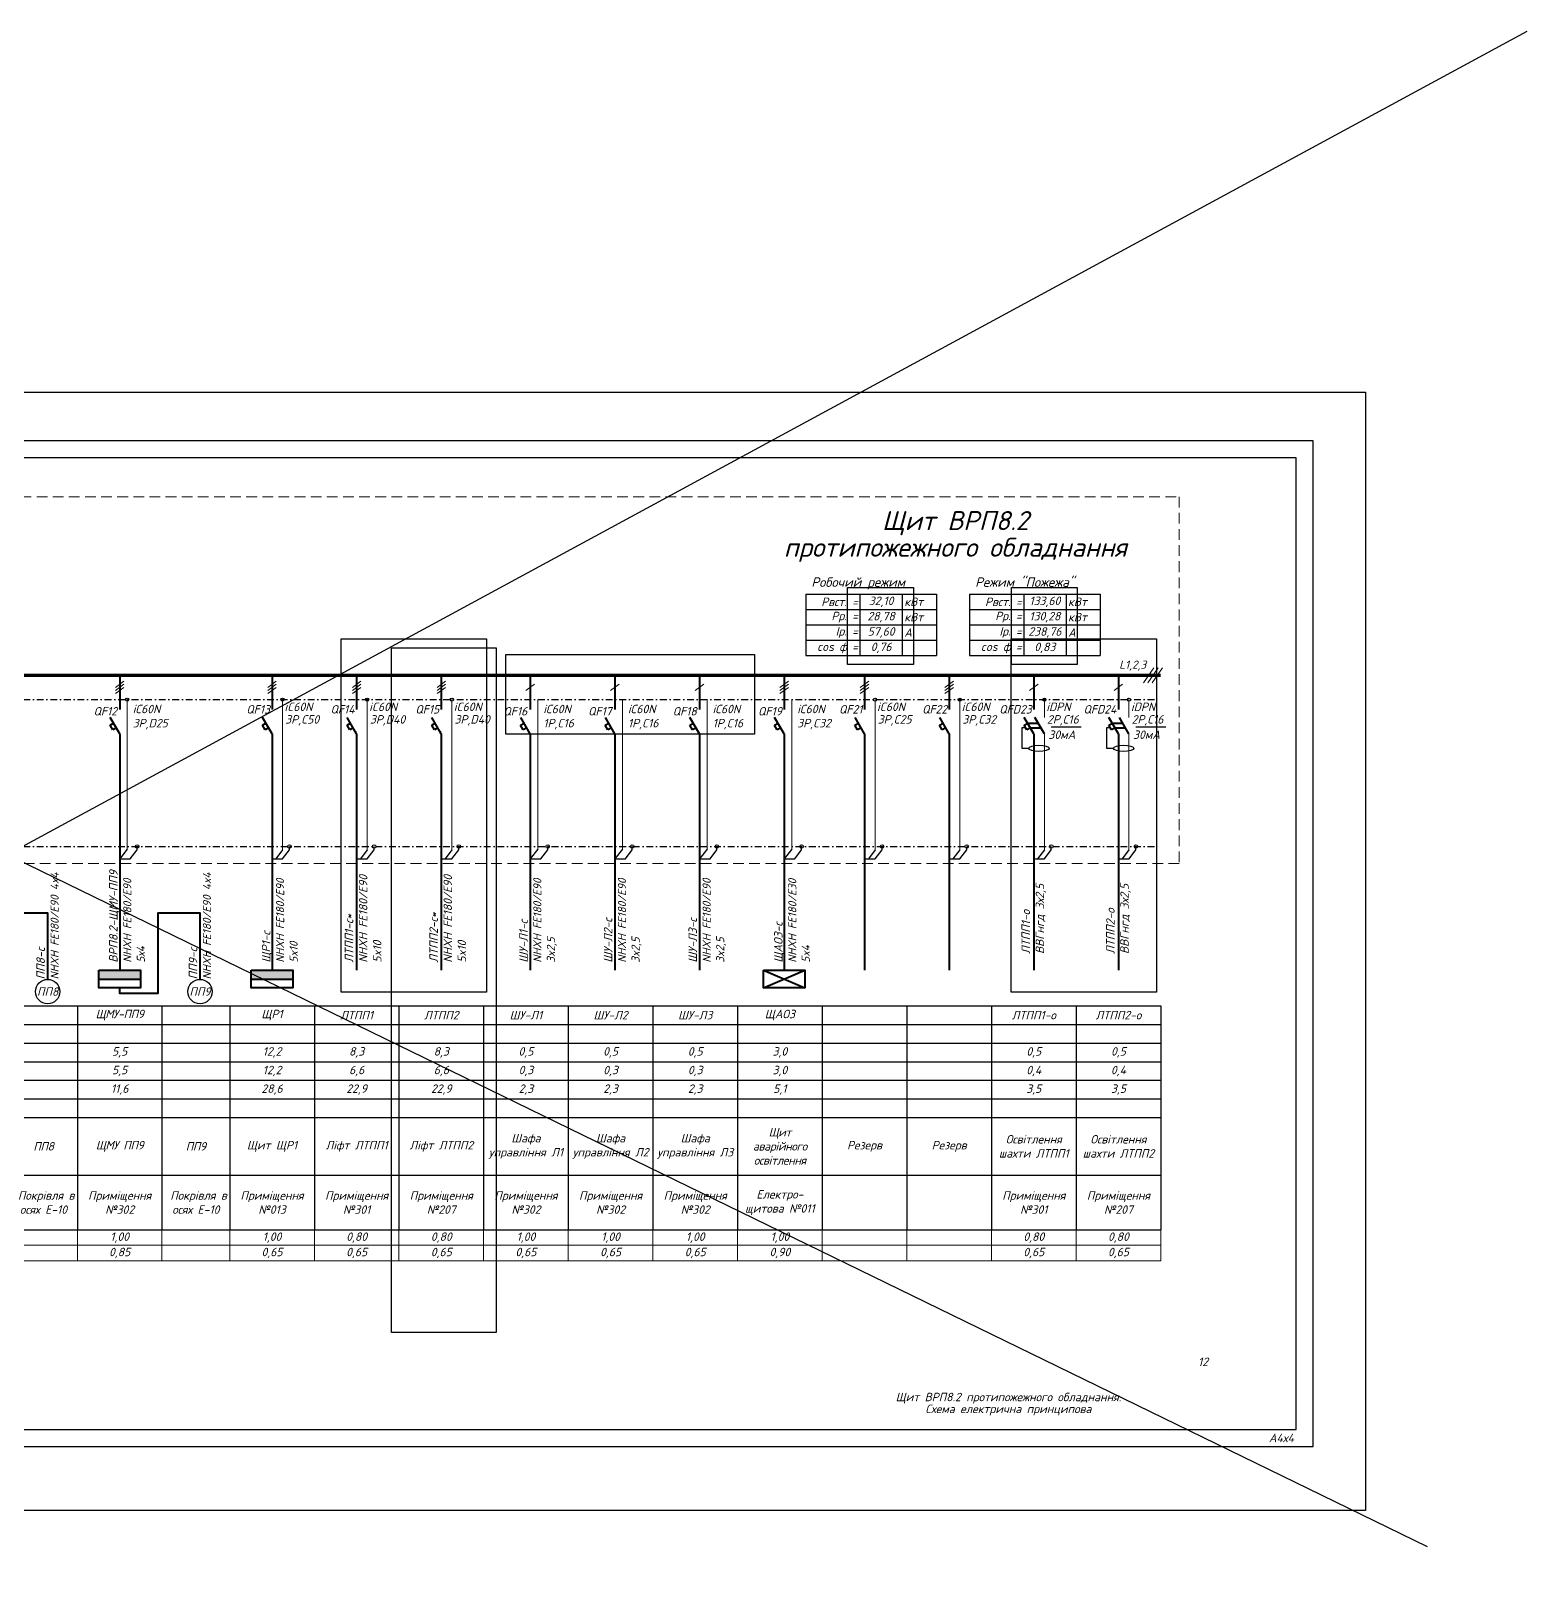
# Model space of a CAD drawing. Header units: millimetres. Extents: x -122434 to 1506205, y -201405 to 386015.
# Drawn here: x 1008234 to 1052420, y 198590 to 244370 of the extents above; entities that cross this region are included whole.
import ezdxf
from ezdxf.enums import TextEntityAlignment as Align

# ---------------------------------------------------------------- set-up
doc = ezdxf.new("R2010")
doc.units = ezdxf.units.MM
doc.linetypes.add('DASHDOTX2', pattern=[2, 1, -0.5, 0, -0.5])
doc.linetypes.add('DASHED', pattern=[9.525, 6.35, -3.175])
doc.layers.get('Defpoints').update_dxf_attribs({"color": 4})
doc.layers.add('Рамка внешняя', color=4, linetype='Continuous', lineweight=30, plot=False)
doc.layers.add('Схема', color=7, linetype='Continuous')
doc.styles.add('GOST 2.304', font='isocpeui.ttf')
doc.styles.add('ICO', font='isocpeui.ttf')
doc.styles.add('ГОСТ 2.304', font='isocpeui.ttf')

# ---------------------------------------------------------------- blocks, each defined once
blk = doc.blocks.new('*T34')
at = {"color": 0, "lineweight": -2, "transparency": 16777216}
for p, q in [((0, 0), (4000, 0)), ((0, 0), (0, -6620)), ((4000, 0), (4000, -6620)), ((6500, 0), (6500, -2200)), ((8500, 0), (8500, -1100)), ((56500, 0), (66500, 0)), ((59000, 0), (59000, -1650)), ((61500, 0), (61500, -1650)), ((64000, 0), (64000, -1650)), ((0, -550), (76500, -550)), ((11000, -550), (11000, -6620)), ((13000, -550), (13000, -1100)), ((15500, -550), (15500, -6620)), ((17500, -550), (17500, -1100)), ((20000, -550), (20000, -6620)), ((22000, -550), (22000, -1100)), ((24500, -550), (24500, -6620)), ((26500, -550), (26500, -1100)), ((29000, -550), (29000, -6620)), ((31000, -550), (31000, -1100)), ((33500, -550), (33500, -6620)), ((35500, -550), (35500, -1100)), ((38000, -550), (38000, -6620)), ((40000, -550), (40000, -1100)), ((42500, -550), (42500, -6620)), ((44500, -550), (44500, -1100)), ((47000, -550), (47000, -6620)), ((49000, -550), (49000, -1650)), ((51500, -550), (51500, -2200)), ((54000, -550), (54000, -1650)), ((56500, -550), (56500, -1650)), ((66500, -550), (66500, -6620)), ((69000, -550), (69000, -1100)), ((71500, -550), (71500, -1100)), ((74000, -550), (74000, -1650)), ((76500, -550), (76500, -1650)), ((0, -1100), (66500, -1100)), ((71500, -1100), (76500, -1100)), ((0, -1650), (66500, -1650)), ((8500, -1650), (8500, -6620)), ((71500, -1650), (76500, -1650)), ((0, -2200), (4000, -2200)), ((6500, -2200), (8500, -2200)), ((11000, -2200), (13000, -2200)), ((15500, -2200), (17500, -2200)), ((20000, -2200), (22000, -2200)), ((24500, -2200), (26500, -2200)), ((29000, -2200), (31000, -2200)), ((33500, -2200), (35500, -2200)), ((38000, -2200), (40000, -2200)), ((42500, -2200), (44500, -2200)), ((47000, -2200), (51500, -2200)), ((59000, -2200), (59000, -2750)), ((61500, -2200), (61500, -2750)), ((64000, -2200), (66500, -2200)), ((64000, -2200), (64000, -2750)), ((69000, -2200), (69000, -2750)), ((71500, -2200), (71500, -2750)), ((0, -2750), (49000, -2750)), ((6500, -2750), (6500, -6620)), ((51500, -2750), (51500, -3300)), ((56500, -2750), (71500, -2750)), ((0, -3300), (51500, -3300)), ((13000, -3300), (13000, -6620)), ((17500, -3300), (17500, -6620)), ((22000, -3300), (22000, -5000)), ((26500, -3300), (26500, -6620)), ((31000, -3300), (31000, -6620)), ((35500, -3300), (35500, -6620)), ((40000, -3300), (40000, -5000)), ((44500, -3300), (44500, -6620)), ((64000, -3300), (71500, -3300)), ((69000, -3300), (69000, -6620)), ((71500, -3300), (71500, -6620)), ((0, -5000), (6500, -5000)), ((8500, -5000), (11000, -5000)), ((13000, -5000), (15500, -5000)), ((17500, -5000), (24500, -5000)), ((26500, -5000), (29000, -5000)), ((31000, -5000), (33500, -5000)), ((35500, -5000), (42500, -5000)), ((44500, -5000), (47000, -5000)), ((49000, -5000), (64000, -5000)), ((49000, -5000), (49000, -6620)), ((54000, -5000), (54000, -6620)), ((56500, -5000), (56500, -6620)), ((59000, -5000), (59000, -6620)), ((61500, -5000), (61500, -6620)), ((64000, -5000), (64000, -6620)), ((66500, -5000), (76500, -5000)), ((74000, -5000), (74000, -6620)), ((76500, -5000), (76500, -6620)), ((0, -6620), (76500, -6620))]:
    blk.add_line(p, q, dxfattribs=at)
at = {"color": 0, "linetype": 'ByBlock', "lineweight": -2, "transparency": 16777216}
for p, q in [((4000, 0), (56500, 0)), ((11000, 0), (11000, -550)), ((13000, 0), (13000, -550)), ((15500, 0), (15500, -550)), ((17500, 0), (17500, -550)), ((20000, 0), (20000, -550)), ((22000, 0), (22000, -550)), ((24500, 0), (24500, -550)), ((26500, 0), (26500, -550)), ((29000, 0), (29000, -550)), ((31000, 0), (31000, -550)), ((33500, 0), (33500, -550)), ((35500, 0), (35500, -550)), ((38000, 0), (38000, -550)), ((40000, 0), (40000, -550)), ((42500, 0), (42500, -550)), ((44500, 0), (44500, -550)), ((47000, 0), (47000, -550)), ((49000, 0), (49000, -550)), ((51500, 0), (51500, -550)), ((54000, 0), (54000, -550)), ((56500, 0), (56500, -550)), ((66500, 0), (76500, 0)), ((66500, 0), (66500, -550)), ((69000, 0), (69000, -550)), ((71500, 0), (71500, -550)), ((74000, 0), (74000, -550)), ((76500, 0), (76500, -550)), ((8500, -1100), (8500, -1650)), ((13000, -1100), (13000, -3300)), ((17500, -1100), (17500, -3300)), ((22000, -1100), (22000, -3300)), ((26500, -1100), (26500, -3300)), ((31000, -1100), (31000, -3300)), ((35500, -1100), (35500, -3300)), ((40000, -1100), (40000, -3300)), ((44500, -1100), (44500, -3300)), ((66500, -1100), (71500, -1100)), ((69000, -1100), (69000, -2200)), ((71500, -1100), (71500, -2200)), ((49000, -1650), (49000, -5000)), ((54000, -1650), (54000, -5000)), ((56500, -1650), (56500, -5000)), ((59000, -1650), (59000, -2200)), ((61500, -1650), (61500, -2200)), ((64000, -1650), (64000, -2200)), ((66500, -1650), (71500, -1650)), ((74000, -1650), (74000, -5000)), ((76500, -1650), (76500, -5000)), ((4000, -2200), (6500, -2200)), ((6500, -2200), (6500, -2750)), ((8500, -2200), (11000, -2200)), ((13000, -2200), (15500, -2200)), ((17500, -2200), (20000, -2200)), ((22000, -2200), (24500, -2200)), ((26500, -2200), (29000, -2200)), ((31000, -2200), (33500, -2200)), ((35500, -2200), (38000, -2200)), ((40000, -2200), (42500, -2200)), ((44500, -2200), (47000, -2200)), ((51500, -2200), (64000, -2200)), ((51500, -2200), (51500, -2750)), ((66500, -2200), (76500, -2200)), ((49000, -2750), (56500, -2750)), ((59000, -2750), (59000, -5000)), ((61500, -2750), (61500, -5000)), ((64000, -2750), (64000, -5000)), ((69000, -2750), (69000, -3300)), ((71500, -2750), (76500, -2750)), ((71500, -2750), (71500, -3300)), ((51500, -3300), (64000, -3300)), ((51500, -3300), (51500, -6620)), ((71500, -3300), (76500, -3300)), ((6500, -5000), (8500, -5000)), ((11000, -5000), (13000, -5000)), ((15500, -5000), (17500, -5000)), ((22000, -5000), (22000, -6620)), ((24500, -5000), (26500, -5000)), ((29000, -5000), (31000, -5000)), ((33500, -5000), (35500, -5000)), ((40000, -5000), (40000, -6620)), ((42500, -5000), (44500, -5000)), ((47000, -5000), (49000, -5000)), ((64000, -5000), (66500, -5000))]:
    blk.add_line(p, q, dxfattribs=at)
at = {"layer": 'Defpoints', "color": 8, "linetype": 'ByBlock', "lineweight": 0, "transparency": 16777216}
for p, q in [((0, -6620), (0, -7527)), ((4000, -6620), (4000, -7527)), ((6500, -6620), (6500, -7527)), ((8500, -6620), (8500, -7527)), ((11000, -6620), (11000, -7527)), ((13000, -6620), (13000, -7527)), ((15500, -6620), (15500, -7527)), ((17500, -6620), (17500, -7527)), ((20000, -6620), (20000, -7527)), ((22000, -6620), (22000, -7527)), ((24500, -6620), (24500, -7527)), ((26500, -6620), (26500, -7527)), ((29000, -6620), (29000, -7527)), ((31000, -6620), (31000, -7527)), ((33500, -6620), (33500, -7527)), ((35500, -6620), (35500, -7527)), ((38000, -6620), (38000, -7527)), ((40000, -6620), (40000, -7527)), ((42500, -6620), (42500, -7527)), ((44500, -6620), (44500, -7527)), ((47000, -6620), (47000, -7527)), ((49000, -6620), (49000, -7527)), ((51500, -6620), (51500, -7527)), ((54000, -6620), (54000, -7527)), ((56500, -6620), (56500, -7527)), ((59000, -6620), (59000, -7527)), ((61500, -6620), (61500, -7527)), ((64000, -6620), (64000, -7527)), ((66500, -6620), (66500, -7527)), ((69000, -6620), (69000, -7527)), ((71500, -6620), (71500, -7527)), ((74000, -6620), (74000, -7527)), ((76500, -6620), (76500, -7527)), ((0, -7073), (76500, -7073)), ((0, -7527), (76500, -7527))]:
    blk.add_line(p, q, dxfattribs=at)
at = {"color": 0, "transparency": 16777216, "char_height": 250, "attachment_point": 5}
for s, insert, width, style in [('Номер по плану', (2000, -275), 3880, 'ГОСТ 2.304'), ('{\\T0.95;ЩМУ-ДВ4}', (5250, -275), 2380, 'ГОСТ 2.304'), ('{\\T0.95;ЩМУ-ПП1}', (9750, -275), 2380, 'ГОСТ 2.304'), ('{\\T0.95;ЩМУ-ПП2}', (14250, -275), 2380, 'ГОСТ 2.304'), ('{\\T0.95;ЩМУ-ПП3}', (18750, -275), 2380, 'ГОСТ 2.304'), ('{\\T0.95;ЩМУ-ПП4}', (23250, -275), 2380, 'ГОСТ 2.304'), ('{\\T0.95;ЩМУ-ПП5}', (27750, -275), 2380, 'ГОСТ 2.304'), ('{\\T0.95;ЩМУ-ПП6}', (32250, -275), 2380, 'ГОСТ 2.304'), ('{\\T0.95;ЩМУ-ПП7}', (36750, -275), 2380, 'ГОСТ 2.304'), ('{\\T0.95;ЩМУ-ПП8}', (41250, -275), 2380, 'ГОСТ 2.304'), ('{\\T0.95;ЩМУ-ПП9}', (45750, -275), 2380, 'ГОСТ 2.304'), ('ЩР1', (50250, -275), 2380, 'ГОСТ 2.304'), ('ЛТПП1', (52750, -275), 2380, 'ГОСТ 2.304'), ('ЛТПП2', (55250, -275), 2380, 'ГОСТ 2.304'), ('ШУ-Л1', (57750, -275), 2380, 'GOST 2.304'), ('ШУ-Л2', (60250, -275), 2380, 'GOST 2.304'), ('ШУ-Л3', (62750, -275), 2380, 'GOST 2.304'), ('ЩАО3', (65250, -275), 2380, 'GOST 2.304'), ('ЛТПП1-о', (72750, -275), 2380, 'ГОСТ 2.304'), ('ЛТПП2-о', (75250, -275), 2380, 'ГОСТ 2.304'), ('Тип', (2000, -825), 3880, 'ГОСТ 2.304'), ('Рвст., кВт', (2000, -1375), 3880, 'ГОСТ 2.304'), ('45,0', (5250, -1375), 2380, 'ГОСТ 2.304'), ('5,5', (9750, -1375), 2380, 'ГОСТ 2.304'), ('11,0', (14250, -1375), 2380, 'ГОСТ 2.304'), ('3,0', (18750, -1375), 2380, 'ГОСТ 2.304'), ('5,5', (23250, -1375), 2380, 'ГОСТ 2.304'), ('11,0', (27750, -1375), 2380, 'ГОСТ 2.304'), ('5,5', (32250, -1375), 2380, 'ГОСТ 2.304'), ('4,0', (36750, -1375), 2380, 'ГОСТ 2.304'), ('5,5', (41250, -1375), 2380, 'ГОСТ 2.304'), ('5,5', (45750, -1375), 2380, 'ГОСТ 2.304'), ('12,2', (50250, -1375), 2380, 'ГОСТ 2.304'), ('8,3', (52750, -1375), 2380, 'ГОСТ 2.304'), ('8,3', (55250, -1375), 2380, 'ГОСТ 2.304'), ('0,5', (57750, -1375), 2380, 'ГОСТ 2.304'), ('0,5', (60250, -1375), 2380, 'ГОСТ 2.304'), ('0,5', (62750, -1375), 2380, 'ГОСТ 2.304'), ('3,0', (65250, -1375), 2380, 'ГОСТ 2.304'), ('0,5', (72750, -1375), 2380, 'ГОСТ 2.304'), ('0,5', (75250, -1375), 2380, 'ГОСТ 2.304'), ('Рр., кВт', (2000, -1925), 3880, 'ГОСТ 2.304'), ('45,0', (5250, -1925), 2380, 'ГОСТ 2.304'), ('5,5', (9750, -1925), 2380, 'ГОСТ 2.304'), ('11,0', (14250, -1925), 2380, 'ГОСТ 2.304'), ('3,0', (18750, -1925), 2380, 'ГОСТ 2.304'), ('5,5', (23250, -1925), 2380, 'ГОСТ 2.304'), ('11,0', (27750, -1925), 2380, 'ГОСТ 2.304'), ('5,5', (32250, -1925), 2380, 'ГОСТ 2.304'), ('4,0', (36750, -1925), 2380, 'ГОСТ 2.304'), ('5,5', (41250, -1925), 2380, 'ГОСТ 2.304'), ('5,5', (45750, -1925), 2380, 'ГОСТ 2.304'), ('12,2', (50250, -1925), 2380, 'GOST 2.304'), ('6,6', (52750, -1925), 2380, 'ГОСТ 2.304'), ('6,6', (55250, -1925), 2380, 'ГОСТ 2.304'), ('0,3', (57750, -1925), 2380, 'ГОСТ 2.304'), ('0,3', (60250, -1925), 2380, 'ГОСТ 2.304'), ('0,3', (62750, -1925), 2380, 'ГОСТ 2.304'), ('3,0', (65250, -1925), 2380, 'GOST 2.304'), ('0,4', (72750, -1925), 2380, 'ГОСТ 2.304'), ('0,4', (75250, -1925), 2380, 'ГОСТ 2.304'), ('Іном.', (2000, -2475), 3880, 'ГОСТ 2.304'), ('87,5', (5250, -2475), 2380, 'ГОСТ 2.304'), ('11,6', (9750, -2475), 2380, 'ГОСТ 2.304'), ('23,2', (14250, -2475), 2380, 'ГОСТ 2.304'), ('7,2', (18750, -2475), 2380, 'ГОСТ 2.304'), ('11,6', (23250, -2475), 2380, 'ГОСТ 2.304'), ('23,2', (27750, -2475), 2380, 'ГОСТ 2.304'), ('11,6', (32250, -2475), 2380, 'ГОСТ 2.304'), ('8,4', (36750, -2475), 2380, 'ГОСТ 2.304'), ('11,6', (41250, -2475), 2380, 'ГОСТ 2.304'), ('11,6', (45750, -2475), 2380, 'ГОСТ 2.304'), ('28,6', (50250, -2475), 2380, 'ГОСТ 2.304'), ('22,9', (52750, -2475), 2380, 'ГОСТ 2.304'), ('22,9', (55250, -2475), 2380, 'ГОСТ 2.304'), ('2,3', (57750, -2475), 2380, 'ГОСТ 2.304'), ('2,3', (60250, -2475), 2380, 'ГОСТ 2.304'), ('2,3', (62750, -2475), 2380, 'ГОСТ 2.304'), ('5,1', (65250, -2475), 2380, 'ГОСТ 2.304'), ('3,5', (72750, -2475), 2380, 'ГОСТ 2.304'), ('3,5', (75250, -2475), 2380, 'ГОСТ 2.304'), ('Іп', (2000, -3025), 3880, 'ГОСТ 2.304'), ('{\\T0.95;Щит аварійного освітлення}', (65250, -4150), 2380, 'ГОСТ 2.304'), ('{\\T0.95;\\C7;Найменування обладнання за планом}', (2000, -4150), 3880, 'ГОСТ 2.304'), ('{\\T0.95;ЩМУ ДВ4}', (5250, -4150), 2380, 'ГОСТ 2.304'), ('{\\T0.95;ДВ4}', (7500, -4150), 1880, 'ГОСТ 2.304'), ('{\\T0.95;ЩМУ ПП1}', (9750, -4150), 2380, 'ГОСТ 2.304'), ('{\\T0.95;ПП1}', (12000, -4150), 1880, 'ГОСТ 2.304'), ('{\\T0.95;ЩМУ ПП2}', (14250, -4150), 2380, 'ГОСТ 2.304'), ('{\\T0.95;ПП2}', (16500, -4150), 1880, 'ГОСТ 2.304'), ('{\\T0.95;ЩМУ ПП3}', (18750, -4150), 2380, 'ГОСТ 2.304'), ('{\\T0.95;ПП3}', (21000, -4150), 1880, 'ГОСТ 2.304'), ('{\\T0.95;ЩМУ ПП4}', (23250, -4150), 2380, 'ГОСТ 2.304'), ('{\\T0.95;ПП4}', (25500, -4150), 1880, 'ГОСТ 2.304'), ('{\\T0.95;ЩМУ ПП5}', (27750, -4150), 2380, 'ГОСТ 2.304'), ('{\\T0.95;ПП5}', (30000, -4150), 1880, 'ГОСТ 2.304'), ('{\\T0.95;ЩМУ ПП6}', (32250, -4150), 2380, 'ГОСТ 2.304'), ('{\\T0.95;ПП6}', (34500, -4150), 1880, 'ГОСТ 2.304'), ('{\\T0.95;ЩМУ ПП7}', (36750, -4150), 2380, 'ГОСТ 2.304'), ('{\\T0.95;ПП7}', (39000, -4150), 1880, 'ГОСТ 2.304'), ('{\\T0.95;ЩМУ ПП8}', (41250, -4150), 2380, 'ГОСТ 2.304'), ('{\\T0.95;ПП8}', (43500, -4150), 1880, 'ГОСТ 2.304'), ('{\\T0.95;ЩМУ ПП9}', (45750, -4150), 2380, 'ГОСТ 2.304'), ('{\\T0.95;ПП9}', (48000, -4150), 1880, 'ГОСТ 2.304'), ('Щит ЩР1 ', (50250, -4150), 2380, 'ГОСТ 2.304'), ('Ліфт ЛТПП1', (52750, -4150), 2380, 'ГОСТ 2.304'), ('Ліфт ЛТПП2', (55250, -4150), 2380, 'ГОСТ 2.304'), ('{\\C256;Шафа управління Л1}', (57750, -4150), 2380, 'ГОСТ 2.304'), ('{\\C256;Шафа управління Л2}', (60250, -4150), 2380, 'ГОСТ 2.304'), ('{\\C256;Шафа управління Л3}', (62750, -4150), 2380, 'ГОСТ 2.304'), ('Резерв', (67750, -4150), 2380, 'ГОСТ 2.304'), ('Резерв', (70250, -4150), 2380, 'ГОСТ 2.304'), ('Освітлення шахти ЛТПП1', (72750, -4150), 2380, 'ГОСТ 2.304'), ('Освітлення шахти ЛТПП2', (75250, -4150), 2380, 'ГОСТ 2.304'), ('Приміщення №302', (5250, -5810), 2380, 'ГОСТ 2.304'), (' Покрівля в осях Г-10', (7500, -5810), 1880, 'ГОСТ 2.304'), ('Приміщення №302', (9750, -5810), 2380, 'ГОСТ 2.304'), ('Покрівля в осях Г-11', (12000, -5810), 1880, 'ГОСТ 2.304'), ('Приміщення №302', (14250, -5810), 2380, 'ГОСТ 2.304'), ('Покрівля в осях Г-11', (16500, -5810), 1880, 'ГОСТ 2.304'), ('Приміщення №302', (18750, -5810), 2380, 'ГОСТ 2.304'), ('Підвал на відм. -4.050 в осях 9/9/2-Ж/Е', (21000, -5810), 1880, 'ГОСТ 2.304'), ('Приміщення №302', (23250, -5810), 2380, 'ГОСТ 2.304'), (' Покрівля в осях E-10', (25500, -5810), 1880, 'ГОСТ 2.304'), ('Приміщення №302', (27750, -5810), 2380, 'ГОСТ 2.304'), (' Покрівля в осях E-10', (30000, -5810), 1880, 'ГОСТ 2.304'), ('Приміщення №302', (32250, -5810), 2380, 'ГОСТ 2.304'), (' Покрівля в осях E-10', (34500, -5810), 1880, 'ГОСТ 2.304'), ('Приміщення №302', (36750, -5810), 2380, 'ГОСТ 2.304'), ('Підвал на відм. -4.050 в осях 9/9/2-Ж/Е', (39000, -5810), 1880, 'ГОСТ 2.304'), ('Приміщення №302', (41250, -5810), 2380, 'ГОСТ 2.304'), (' Покрівля в осях E-10', (43500, -5810), 1880, 'ГОСТ 2.304'), ('Приміщення №302', (45750, -5810), 2380, 'ГОСТ 2.304'), (' Покрівля в осях E-10', (48000, -5810), 1880, 'ГОСТ 2.304'), ('Приміщення №013', (50250, -5810), 2380, 'ГОСТ 2.304'), ('Приміщення №301', (52750, -5810), 2380, 'ГОСТ 2.304'), ('Приміщення №207', (55250, -5810), 2380, 'ГОСТ 2.304'), ('Приміщення №302', (57750, -5810), 2380, 'ГОСТ 2.304'), ('Приміщення №302', (60250, -5810), 2380, 'ГОСТ 2.304'), ('Приміщення №302', (62750, -5810), 2380, 'ГОСТ 2.304'), ('Електро- щитова №011', (65250, -5810), 2380, 'ГОСТ 2.304'), ('Приміщення №301', (72750, -5810), 2380, 'ГОСТ 2.304'), ('Приміщення №207', (75250, -5810), 2380, 'ГОСТ 2.304'), ('Місце встановлення', (2000, -5810), 3880, 'ГОСТ 2.304')]:
    blk.add_mtext(s, dxfattribs=dict(at, insert=insert, width=width, style=style))
at = {"color": 7, "true_color": 0xffffff, "transparency": 16777216, "char_height": 250, "attachment_point": 5, "style": 'ГОСТ 2.304'}
for s, insert, width in [('Кп', (2000, -6847), 3880), ('1,00', (5250, -6847), 2380), ('1,00', (9750, -6847), 2380), ('1,00', (14250, -6847), 2380), ('1,00', (18750, -6847), 2380), ('1,00', (23250, -6847), 2380), ('1,00', (27750, -6847), 2380), ('1,00', (32250, -6847), 2380), ('1,00', (36750, -6847), 2380), ('1,00', (41250, -6847), 2380), ('1,00', (45750, -6847), 2380), ('1,00', (50250, -6847), 2380), ('0,80', (52750, -6847), 2380), ('0,80', (55250, -6847), 2380), ('1,00', (57750, -6847), 2380), ('1,00', (60250, -6847), 2380), ('1,00', (62750, -6847), 2380), ('1,00', (65250, -6847), 2380), ('0,80', (72750, -6847), 2380), ('0,80', (75250, -6847), 2380), ('cos ф', (2000, -7300), 3880), ('0,85', (5250, -7300), 2380), ('0,85', (9750, -7300), 2380), ('0,85', (14250, -7300), 2380), ('0,75', (18750, -7300), 2380), ('0,85', (23250, -7300), 2380), ('0,85', (27750, -7300), 2380), ('0,85', (32250, -7300), 2380), ('0,85', (36750, -7300), 2380), ('0,85', (41250, -7300), 2380), ('0,85', (45750, -7300), 2380), ('0,65', (50250, -7300), 2380), ('0,65', (52750, -7300), 2380), ('0,65', (55250, -7300), 2380), ('0,65', (57750, -7300), 2380), ('0,65', (60250, -7300), 2380), ('0,65', (62750, -7300), 2380), ('0,90', (65250, -7300), 2380), ('0,65', (72750, -7300), 2380), ('0,65', (75250, -7300), 2380)]:
    blk.add_mtext(s, dxfattribs=dict(at, insert=insert, width=width))
blk = doc.blocks.new('*T33')
at = {"color": 0, "lineweight": -2, "transparency": 16777216}
for p, q in [((0, 0), (1600, 0)), ((0, 0), (0, -1813)), ((2850, 0), (3860, 0)), ((3860, 0), (3860, -1813)), ((0, -453), (3860, -453)), ((0, -907), (3860, -907)), ((2850, -907), (2850, -1813)), ((0, -1360), (3860, -1360)), ((0, -1813), (3860, -1813))]:
    blk.add_line(p, q, dxfattribs=at)
at = {"color": 0, "linetype": 'ByBlock', "lineweight": -2, "transparency": 16777216}
for p, q in [((1600, 0), (2850, 0)), ((1600, 0), (1600, -1813)), ((2850, 0), (2850, -907))]:
    blk.add_line(p, q, dxfattribs=at)
at = {"color": 0, "transparency": 16777216, "char_height": 250, "style": 'ГОСТ 2.304'}
for s, insert, width, attachment_point in [('Рвст. =', (1540, -227), 1480, 6), ('133,60', (2225, -227), 1130, 5), ('кВт', (2910, -227), 890, 4), ('Рр. =', (1540, -680), 1480, 6), ('130,28', (2225, -680), 1130, 5), ('кВт', (2910, -680), 890, 4), ('Ір. =', (1540, -1133), 1480, 6), ('238,76', (2225, -1133), 1130, 5), ('А', (2910, -1133), 890, 4), ('cos ф =', (1540, -1587), 1480, 6), ('0,83', (2225, -1587), 1130, 5)]:
    blk.add_mtext(s, dxfattribs=dict(at, insert=insert, width=width, attachment_point=attachment_point))
blk = doc.blocks.new('*U160')
at = {"color": 0, "lineweight": 40}
for p, q in [((0, 0), (0, -1005)), ((0, -1720), (-280, -1240)), ((-284, -1468), (-180, -1408)), ((-204, -1607), (-284, -1468)), ((-100, -1547), (-204, -1607))]:
    blk.add_line(p, q, dxfattribs=at)
at = {"color": 0, "lineweight": 13}
for p, q in [((-124, -348), (124, -163)), ((-124, -441), (124, -256)), ((-124, -533), (124, -348))]:
    blk.add_line(p, q, dxfattribs=at)
at = {"color": 0, "lineweight": 9}
for p, q in [((311, -711), (311, -1240)), ((311, -1240), (311, -1720)), ((311, -2461), (311, -1720)), ((311, -2941), (311, -2461)), ((311, -5151), (311, -2941))]:
    blk.add_line(p, q, dxfattribs=at)
at = {"lineweight": 40}
for p, q in [((0, -1720), (0, -2226)), ((0, -2226), (0, -2941)), ((0, -2941), (0, -4529))]:
    blk.add_line(p, q, dxfattribs=at)
at = {"color": 0}
blk.add_circle((311, -711), 46.3, dxfattribs=at)
at = {"color": 0, "lineweight": 40}
blk.add_point((-37, -1659), dxfattribs=at)
at = {"style": 'ГОСТ 2.304'}
blk.add_attdef('QF', text='', height=250, dxfattribs=at).set_placement((-61, -997), align=Align.MIDDLE_RIGHT)
at = {"lineweight": 50, "style": 'ГОСТ 2.304'}
for tag, p in [('ТYPE', (369, -1046)), ('CURRENT', (391, -1419))]:
    blk.add_attdef(tag, p, '', height=250, dxfattribs=at)
blk = doc.blocks.new('*T35')
at = {"color": 0, "lineweight": -2, "transparency": 16777216}
for p, q in [((0, 0), (1600, 0)), ((0, 0), (0, -1813)), ((2850, 0), (3860, 0)), ((3860, 0), (3860, -1813)), ((0, -453), (3860, -453)), ((0, -907), (3860, -907)), ((2850, -907), (2850, -1813)), ((0, -1360), (3860, -1360)), ((0, -1813), (3860, -1813))]:
    blk.add_line(p, q, dxfattribs=at)
at = {"color": 0, "linetype": 'ByBlock', "lineweight": -2, "transparency": 16777216}
for p, q in [((1600, 0), (2850, 0)), ((1600, 0), (1600, -1813)), ((2850, 0), (2850, -907))]:
    blk.add_line(p, q, dxfattribs=at)
at = {"color": 0, "transparency": 16777216, "char_height": 250, "style": 'ГОСТ 2.304'}
for s, insert, width, attachment_point in [('Рвст. =', (1540, -227), 1480, 6), ('32,10', (2225, -227), 1130, 5), ('кВт', (2910, -227), 890, 4), ('Рр. =', (1540, -680), 1480, 6), ('28,78', (2225, -680), 1130, 5), ('кВт', (2910, -680), 890, 4), ('Ір. =', (1540, -1133), 1480, 6), ('57,60', (2225, -1133), 1130, 5), ('А', (2910, -1133), 890, 4), ('cos ф =', (1540, -1587), 1480, 6), ('0,76', (2225, -1587), 1130, 5)]:
    blk.add_mtext(s, dxfattribs=dict(at, insert=insert, width=width, attachment_point=attachment_point))
blk = doc.blocks.new('2хА3')
at = {"lineweight": 30, "ltscale": 100}
blk.add_lwpolyline([(0, -287), (815, -287), (815, 0), (0, 0)], close=True, dxfattribs=at)
at = {"layer": 'Рамка внешняя', "ltscale": 100}
blk.add_lwpolyline([(-20, -292), (820, -292), (820, 5), (-20, 5)], close=True, dxfattribs=at)
at = {"layer": 'Схема', "linetype": 'Continuous', "style": 'ГОСТ 2.304'}
blk.add_text('А4х4', height=2.5, dxfattribs=at).set_placement((806.93, -290.76))
blk = doc.blocks.new('*U159')
at = {"color": 0, "lineweight": 40}
for p, q in [((0, 0), (0, -1005)), ((0, -1720), (-280, -1240)), ((311, -1720), (31, -1240)), ((-284, -1468), (-180, -1408)), ((-204, -1607), (-284, -1468)), ((-100, -1547), (-204, -1607)), ((-181, -1409), (130, -1409)), ((-100, -1547), (210, -1547))]:
    blk.add_line(p, q, dxfattribs=at)
at = {"color": 0, "lineweight": 13}
blk.add_line((-124, -441), (124, -256), dxfattribs=at)
at = {"color": 0, "lineweight": 9}
for p, q in [((311, -711), (311, -1240)), ((311, -2461), (311, -1720)), ((311, -2941), (311, -2461)), ((311, -5151), (311, -2941))]:
    blk.add_line(p, q, dxfattribs=at)
at = {"lineweight": 40}
for p, q in [((0, -1720), (0, -2226)), ((0, -2226), (0, -2941)), ((0, -2941), (0, -4529))]:
    blk.add_line(p, q, dxfattribs=at)
blk.add_line((516, -1512), (1402, -1512))
at = {"color": 0}
blk.add_lwpolyline([(-151, -2149), (-346, -2149), (-346, -1537), (-244, -1537)], dxfattribs=at)
blk.add_circle((311, -711), 46.3, dxfattribs=at)
blk.add_ellipse((153, -2149), major_axis=(-304, 0), ratio=0.29336, dxfattribs=at)
at = {"color": 0, "lineweight": 40}
blk.add_point((-37, -1659), dxfattribs=at)
at = {"style": 'ГОСТ 2.304'}
blk.add_attdef('QF', text='', height=250, dxfattribs=at).set_placement((-61, -997), align=Align.MIDDLE_RIGHT)
at = {"lineweight": 50, "style": 'ГОСТ 2.304'}
for tag, p in [('ТYPE', (369, -1046)), ('CURRENT', (391, -1419)), ('D_CURRENT', (432, -1871))]:
    blk.add_attdef(tag, p, '', height=250, dxfattribs=at)

msp = doc.modelspace()

# ---------------------------------------------------------------- hatches: boundary and pattern name
at = {"lineweight": 40}
h = msp.add_hatch(color=256, dxfattribs=at)
h.dxf.hatch_style = 1
h.paths.add_polyline_path([(1011465, 216633), (1010240, 216633), (1010240, 216370), (1011465, 216370)])
h = msp.add_hatch(color=256, dxfattribs=at)
h.dxf.hatch_style = 1
h.paths.add_polyline_path([(1015965, 216633), (1014740, 216633), (1014740, 216370), (1015965, 216370)])

# ---------------------------------------------------------------- linework, layer by layer
at = {"color": 0, "lineweight": 40, "ltscale": 200}
for p, q in [((1010853, 225332), (1010853, 224327)), ((1010569, 223864), (1010673, 223924)), ((1010853, 223612), (1010573, 224092)), ((1010649, 223725), (1010569, 223864)), ((1010753, 223785), (1010649, 223725))]:
    msp.add_line(p, q, dxfattribs=at)
at = {"lineweight": 40, "ltscale": 200}
for p, q in [((1022978, 225332), (1022978, 224327)), ((1025478, 225332), (1025478, 224327)), ((1027978, 225332), (1027978, 224327)), ((1030478, 225332), (1030478, 224327)), ((1022695, 223864), (1022798, 223924)), ((1022978, 223612), (1022698, 224092)), ((1025195, 223864), (1025298, 223924)), ((1025478, 223612), (1025198, 224092)), ((1027695, 223864), (1027798, 223924)), ((1027978, 223612), (1027698, 224092)), ((1030195, 223864), (1030298, 223924)), ((1030478, 223612), (1030198, 224092)), ((1010853, 223612), (1010853, 223195)), ((1022775, 223725), (1022695, 223864)), ((1022878, 223785), (1022775, 223725)), ((1022978, 223612), (1022978, 223195)), ((1025275, 223725), (1025195, 223864)), ((1025378, 223785), (1025275, 223725)), ((1025478, 223612), (1025478, 223195)), ((1027775, 223725), (1027695, 223864)), ((1027878, 223785), (1027775, 223725)), ((1027978, 223612), (1027978, 223195)), ((1030275, 223725), (1030195, 223864)), ((1030378, 223785), (1030275, 223725)), ((1030478, 223612), (1030478, 223195)), ((1010853, 223195), (1010853, 220803)), ((1022978, 223195), (1022978, 220803)), ((1025478, 223195), (1025478, 220803)), ((1027978, 223195), (1027978, 220803)), ((1030478, 223195), (1030478, 220803)), ((1010853, 220803), (1010853, 216633)), ((1015353, 220803), (1015353, 216633)), ((1017853, 220803), (1017853, 216633)), ((1020353, 220803), (1020353, 216633)), ((1022978, 220803), (1022978, 216633)), ((1025478, 220803), (1025478, 216633)), ((1027978, 220803), (1027978, 216633)), ((1030478, 220803), (1030478, 216633)), ((1032853, 220803), (1032853, 216633)), ((1035353, 220803), (1035353, 216633)), ((1029866, 216633), (1031091, 216106)), ((1029866, 216106), (1031091, 216633)), ((1010240, 216370), (1011465, 216370)), ((1014740, 216370), (1015965, 216370))]:
    msp.add_line(p, q, dxfattribs=at)
at = {"lineweight": 15, "ltscale": 200}
for p, q in [((1041403, 225558), (1041097, 225121)), ((1041527, 225558), (1041221, 225121)), ((1041651, 225558), (1041345, 225121))]:
    msp.add_line(p, q, dxfattribs=at)
at = {"color": 0, "lineweight": 13, "ltscale": 200}
for p, q in [((1010728, 224984), (1010977, 225169)), ((1010728, 224891), (1010977, 225076)), ((1010728, 224798), (1010977, 224984))]:
    msp.add_line(p, q, dxfattribs=at)
at = {"lineweight": 13, "ltscale": 200}
for p, q in [((1022854, 224891), (1023103, 225076)), ((1025354, 224891), (1025603, 225076)), ((1027854, 224891), (1028103, 225076)), ((1030354, 224984), (1030603, 225169)), ((1030354, 224891), (1030603, 225076)), ((1030354, 224798), (1030603, 224984))]:
    msp.add_line(p, q, dxfattribs=at)
at = {"color": 0, "linetype": 'DASHDOTX2', "ltscale": 200}
for p, q in [((969997, 224621), (1041603, 224621)), ((969997, 220282), (1041603, 220282))]:
    msp.add_line(p, q, dxfattribs=at)
at = {"color": 0, "lineweight": 9, "ltscale": 200}
for p, q in [((1011076, 223195), (1011076, 224621)), ((1011076, 220201), (1011076, 223195))]:
    msp.add_line(p, q, dxfattribs=at)
at = {"lineweight": 9, "ltscale": 200}
for p, q in [((1023202, 223195), (1023202, 224621)), ((1025702, 223195), (1025702, 224621)), ((1028202, 223195), (1028202, 224621)), ((1030702, 223195), (1030702, 224621)), ((1023202, 220201), (1023202, 223195)), ((1025702, 220201), (1025702, 223195)), ((1028202, 220201), (1028202, 223195)), ((1030702, 220201), (1030702, 223195))]:
    msp.add_line(p, q, dxfattribs=at)
at = {"lineweight": 40, "ltscale": 300}
for p, q in [((1037853, 220803), (1037853, 216633)), ((1040353, 220803), (1040353, 216633))]:
    msp.add_line(p, q, dxfattribs=at)
at = {"color": 0, "ltscale": 200}
for p, q in [((1011370, 220181), (1011370, 220282)), ((1015870, 220181), (1015870, 220282)), ((1018370, 220181), (1018370, 220282)), ((1020870, 220181), (1020870, 220282)), ((1010844, 219921), (1011167, 219921)), ((1011076, 220201), (1010853, 219921)), ((1011167, 219921), (1011370, 220181)), ((1015344, 219921), (1015667, 219921)), ((1015664, 220181), (1015466, 219921)), ((1015667, 219921), (1015870, 220181)), ((1017844, 219921), (1018167, 219921)), ((1018164, 220181), (1017966, 219921)), ((1018167, 219921), (1018370, 220181)), ((1020344, 219921), (1020667, 219921)), ((1020664, 220181), (1020466, 219921)), ((1020667, 219921), (1020870, 220181))]:
    msp.add_line(p, q, dxfattribs=at)
at = {"ltscale": 200}
for p, q in [((1023495, 220181), (1023495, 220282)), ((1025995, 220181), (1025995, 220282)), ((1028495, 220181), (1028495, 220282)), ((1030995, 220181), (1030995, 220282)), ((1033370, 220181), (1033370, 220282)), ((1035870, 220181), (1035870, 220282)), ((1022969, 219921), (1023293, 219921)), ((1023202, 220201), (1022978, 219921)), ((1023293, 219921), (1023495, 220181)), ((1025469, 219921), (1025793, 219921)), ((1025702, 220201), (1025478, 219921)), ((1025793, 219921), (1025995, 220181)), ((1027969, 219921), (1028293, 219921)), ((1028202, 220201), (1027978, 219921)), ((1028293, 219921), (1028495, 220181)), ((1030469, 219921), (1030793, 219921)), ((1030702, 220201), (1030478, 219921)), ((1030793, 219921), (1030995, 220181)), ((1032844, 219921), (1033167, 219921)), ((1033164, 220181), (1032966, 219921)), ((1033167, 219921), (1033370, 220181)), ((1035344, 219921), (1035667, 219921)), ((1035664, 220181), (1035466, 219921)), ((1035667, 219921), (1035870, 220181))]:
    msp.add_line(p, q, dxfattribs=at)
at = {"color": 0, "ltscale": 300}
for p, q in [((1038370, 220182), (1038370, 220282)), ((1040870, 220182), (1040870, 220282)), ((1037844, 219922), (1038167, 219922)), ((1038164, 220181), (1037966, 219922)), ((1038167, 219922), (1038370, 220182)), ((1040344, 219922), (1040667, 219922)), ((1040664, 220181), (1040466, 219922)), ((1040667, 219922), (1040870, 220182))]:
    msp.add_line(p, q, dxfattribs=at)
at = {"color": 1}
for points in [[(967940, 198590), (1052420, 244370)], [(964070, 241220), (1049470, 199610)]]:
    msp.add_lwpolyline(points, dxfattribs=at)
at = {"color": 3}
msp.add_lwpolyline([(960095, 233699), (1047653, 233699), (1047653, 200674), (960095, 200674)], close=True, dxfattribs=at)
at = {"linetype": 'DASHED', "lineweight": 18, "ltscale": 50}
msp.add_lwpolyline([(969349, 230613), (1042148, 230613), (1042148, 219783), (969349, 219783)], close=True, dxfattribs=at)
at = {"color": 0, "lineweight": 40, "ltscale": 50, "const_width": 100}
msp.add_lwpolyline([(969852, 225332), (1041603, 225339)], dxfattribs=at)
at = {"lineweight": 40, "ltscale": 200}
for points in [[(1008727, 216358), (1008727, 218314), (1007477, 218314), (1007477, 215941), (1006353, 215941), (1006353, 216106)], [(1013227, 216358), (1013227, 218314), (1011977, 218314), (1011977, 215941), (1010853, 215941), (1010853, 216106)]]:
    msp.add_lwpolyline(points, dxfattribs=at)
at = {"color": 7, "lineweight": 40, "ltscale": 50}
msp.add_lwpolyline([(1010240, 216633), (1011465, 216633), (1011465, 216106), (1010240, 216106)], close=True, dxfattribs=at)
at = {"lineweight": 40, "ltscale": 50}
for points in [[(1014740, 216633), (1015965, 216633), (1015965, 216106), (1014740, 216106)], [(1029866, 216633), (1031091, 216633), (1031091, 216106), (1029866, 216106)]]:
    msp.add_lwpolyline(points, close=True, dxfattribs=at)
at = {"color": 0}
for centre, radius in [((1011076, 224621), 46.3), ((1011370, 220282), 51.8), ((1015870, 220282), 51.8), ((1018370, 220282), 51.8), ((1020870, 220282), 51.8), ((1038370, 220282), 51.8), ((1040870, 220282), 51.8)]:
    msp.add_circle(centre, radius, dxfattribs=at)
for centre, radius in [((1023495, 220282), 51.8), ((1025995, 220282), 51.8), ((1028495, 220282), 51.8), ((1030995, 220282), 51.8), ((1033370, 220282), 51.8), ((1035870, 220282), 51.8), ((1008727, 215998), 360), ((1013227, 215998), 360)]:
    msp.add_circle(centre, radius)
at = {"color": 0, "lineweight": 40}
msp.add_point((1010816, 223673), dxfattribs=at)
at = {"lineweight": 40}
for p in [(1022942, 223673), (1025442, 223673), (1027942, 223673), (1030442, 223673)]:
    msp.add_point(p, dxfattribs=at)
at = {"layer": 'Defpoints'}
for points in [[(1032354, 227935), (1034295, 227935), (1034295, 225656), (1032354, 225656)], [(1037192, 227935), (1039133, 227935), (1039133, 225656), (1037192, 225656)], [(1018880, 226150), (1021976, 226150), (1021976, 205934), (1018880, 205934)]]:
    msp.add_lwpolyline(points, close=True, dxfattribs=at)
at = {"layer": 'Defpoints', "color": 2, "lineweight": 30}
for points in [[(1017392, 226417), (1021684, 226417), (1021684, 215982), (1017392, 215982)], [(1037183, 226417), (1041474, 226417), (1041474, 215982), (1037183, 215982)], [(1022258, 225951), (1029606, 225951), (1029606, 223605), (1022258, 223605)]]:
    msp.add_lwpolyline(points, close=True, dxfattribs=at)

# ---------------------------------------------------------------- block references
at = {"lineweight": 40, "xscale": 100, "yscale": 100, "zscale": 100}
msp.add_blockref('2хА3', (964103, 231765), dxfattribs=at)
for name, p in [('*T35', (1031118, 227738)), ('*T33', (1035955, 227738)), ('*T34', (965103, 215578))]:
    msp.add_blockref(name, p)
at = {"lineweight": 50}
for name, p, values in [('*U160', (1015353, 225332), {'QF': 'QF13', 'ТYPE': 'iC60N', 'CURRENT': '3P,C50'}), ('*U160', (1017853, 225332), {'QF': 'QF14', 'ТYPE': 'iC60N', 'CURRENT': '3P,D40'}), ('*U160', (1020353, 225332), {'QF': 'QF15', 'ТYPE': 'iC60N', 'CURRENT': '3P,D40'}), ('*U160', (1032853, 225332), {'QF': 'QF21', 'ТYPE': 'iC60N', 'CURRENT': '3P,C25'}), ('*U160', (1035353, 225332), {'QF': 'QF22', 'ТYPE': 'iC60N', 'CURRENT': '3P,C32'}), ('*U159', (1037853, 225332), {'QF': 'QFD23', 'ТYPE': 'iDPN', 'CURRENT': '2P,С16', 'D_CURRENT': '30мА'}), ('*U159', (1040353, 225332), {'QF': 'QFD24', 'ТYPE': 'iDPN', 'CURRENT': '2P,С16', 'D_CURRENT': '30мА'})]:
    msp.add_blockref(name, p, dxfattribs=at).add_auto_attribs(values)

# ---------------------------------------------------------------- texts
at = {"lineweight": 40}
for s, height, style, p in [('Робочий режим', 281.25, 'ГОСТ 2.304', (1031282, 227952, 0)), ('Режим "Пожежа"', 281.25, 'ГОСТ 2.304', (1036120, 227952, 0)), ('QF16', 250, 'GOST 2.304', (1022187, 224153)), ('QF17', 250, 'GOST 2.304', (1024687, 224153)), ('QF18', 250, 'GOST 2.304', (1027187, 224153)), ('QF19', 250, 'GOST 2.304', (1029707, 224153))]:
    msp.add_text(s, height=height, dxfattribs=dict(at, style=style)).set_placement(p)
at = {"color": 0, "lineweight": 9, "style": 'ICO'}
msp.add_text('L1,2,3', height=243.1, dxfattribs=at).set_placement((1040374, 225532))
at = {"color": 0, "lineweight": 40, "style": 'GOST 2.304'}
msp.add_text('QF12', height=250, dxfattribs=at).set_placement((1010081, 224153))
at = {"color": 0, "lineweight": 40, "insert": (1035535, 229440), "char_height": 562.5, "width": 12154.15, "attachment_point": 5, "line_spacing_factor": 0.84, "style": 'ГОСТ 2.304'}
msp.add_mtext('Щит ВРП8.2\\Pпротипожежного обладнання{\\C7; }', dxfattribs=at)
at = {"color": 7, "linetype": 'Continuous', "insert": (1011239, 224107, 0), "char_height": 250, "width": 1279.51, "attachment_point": 4, "style": 'ГОСТ 2.304'}
msp.add_mtext('{\\C256;iС60N\\P3P,D25}', dxfattribs=at)
at = {"linetype": 'Continuous', "char_height": 250, "width": 1516.27, "attachment_point": 4, "style": 'ГОСТ 2.304'}
for s, insert in [('iС60N\\P1P,C16', (1023365, 224107, 0)), ('iС60N\\P1P,C16', (1025865, 224107, 0)), ('iС60N\\P1P,C16', (1028365, 224107, 0)), ('{\\C256;iС60N\\P3P,C32}', (1030865, 224107, 0))]:
    msp.add_mtext(s, dxfattribs=dict(at, insert=insert))
at = {"color": 7, "linetype": 'Continuous', "char_height": 250, "width": 4000, "attachment_point": 4, "rotation": 90, "style": 'ГОСТ 2.304'}
for s, insert in [('{\\C256;ПП8-c \\P\\H0.95833x;NHXH FE180/E90 4x4}', (1008723, 216358)), ('{\\C256;ВРП8.2-ЩМУ-ПП9\\P\\H0.95833x;NHXH FE180/E90\\P5х4}', (1011070, 216853)), ('{\\C256;ПП9-c \\P\\H0.95833x;NHXH FE180/E90 4x4}', (1013223, 216358)), ('{\\C256;ЛТПП1-о\\P\\pxt12;ВВГнгд 3х2,5}', (1037853, 217108)), ('{\\C256;ЛТПП2-о\\P\\pxt12;ВВГнгд 3х2,5}', (1040353, 217108))]:
    msp.add_mtext(s, dxfattribs=dict(at, insert=insert))
at = {"linetype": 'Continuous', "char_height": 250, "width": 4000, "attachment_point": 4, "rotation": 90, "style": 'ГОСТ 2.304'}
for s, insert in [('ЩР1-с\\P{\\H0.95833x;NHXH FE180/E90\\P5x10}', (1015584, 216853)), ('ЛТПП1-с*\\PNHXH FE180/E90\\P5x10', (1018044, 216853)), ('ЛТПП2-с*\\PNHXH FE180/E90\\P5x10', (1020544, 216853)), ('ШУ-Л1-с\\P{\\H0.95833x;NHXH FE180/E90\\P3x2,5}', (1023210, 216853)), ('ШУ-Л2-с\\P{\\H0.95833x;NHXH FE180/E90\\P3x2,5}', (1025710, 216853)), ('ШУ-Л3-с\\P{\\H0.95833x;NHXH FE180/E90\\P3x2,5}', (1028210, 216853))]:
    msp.add_mtext(s, dxfattribs=dict(at, insert=insert))
at = {"color": 2, "linetype": 'Continuous', "insert": (1030710, 216853), "char_height": 250, "width": 4000, "attachment_point": 4, "rotation": 90, "style": 'ГОСТ 2.304'}
msp.add_mtext('{\\C256;ЩАО3-с\\P\\H0.95833x;NHXH FE180/E30\\P5x4}', dxfattribs=at)
at = {"linetype": 'Continuous', "lineweight": 25, "char_height": 250, "attachment_point": 5, "line_spacing_factor": 0.84, "style": 'GOST 2.304'}
for s, insert, width in [('{\\C7;ПП8}', (1008727, 215998), 1500), ('{\\C7;ПП9}', (1013227, 215998), 1500), ('{\\C7;12}', (1042853, 205065), 1500), ('Щит ВРП8.2 протипожежного обладнання.{\\C7; \\PСхема електрична принципова }', (1037103, 203815), 7000)]:
    msp.add_mtext(s, dxfattribs=dict(at, insert=insert, width=width))

doc.saveas('drawing.dxf')
